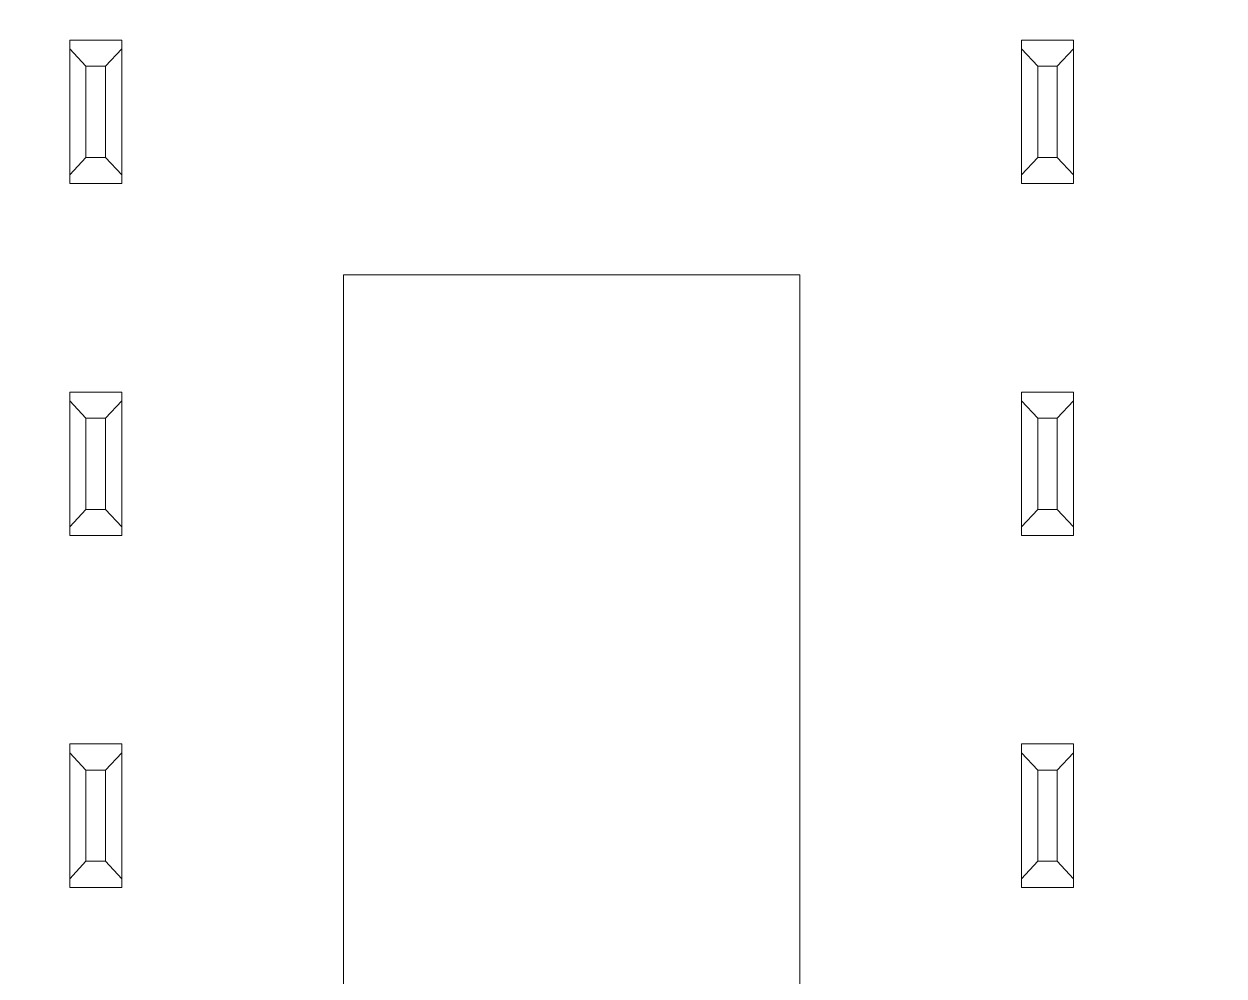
# Model space of a CAD drawing. Header units: millimetres. Extents: x 42151 to 59780, y 37376 to 44547.
# Drawn here: x 48178.83 to 48197.24, y 43287.69 to 43302.3 of the extents above; entities that cross this region are included whole.
import ezdxf

# ---------------------------------------------------------------- set-up
doc = ezdxf.new("R2010")
doc.units = ezdxf.units.MM
doc.set_wipeout_variables(frame=1)
doc.layers.add('000-PI-Oprema', color=30, linetype='Continuous', lineweight=5)
doc.layers.add('SI-ORMAR-Oprema', color=30, linetype='Continuous', lineweight=5)
doc.layers.add('004-PI-DIN Šina', color=3, linetype='Continuous')

# ---------------------------------------------------------------- blocks, each defined once
blk = doc.blocks.new('6ES7531-7KF00-0AB0')
at = {"layer": 'SI-ORMAR-Oprema', "linetype": 'Continuous'}
for p, q in [((-29.363, 48.929), (-29.363, 40.929)), ((-27.372, 48.929), (-29.363, 48.929)), ((-27.372, 48.929), (-27.372, 40.929)), ((-18.954, 46.433), (-27.372, 46.433)), ((-18.954, 40.929), (-29.363, 40.929)), ((-29.363, 40.929), (-29.363, 40.02)), ((-29.363, 40.02), (-29.363, 39.411)), ((-26.013, 40.02), (-29.363, 40.02)), ((-26.013, 40.02), (-26.013, 15.837)), ((-29.363, 38.929), (-29.363, 39.411)), ((-26.013, 39.411), (-29.363, 39.411)), ((-29.363, 38.929), (-29.363, 16.929)), ((-26.013, 38.929), (-29.363, 38.929)), ((-26.013, 38.929), (-29.363, 38.929))]:
    blk.add_line(p, q, dxfattribs=at)
blk.add_open_spline([(-18.954, 40.929), (-27.372, 40.929)], degree=1, dxfattribs=at)
blk.add_wipeout([(-17.038, 69.029), (17.762, 69.029), (17.762, -77.96), (-17.038, -77.971)]).dxf.layer = 'SI-ORMAR-Oprema'
for p, q in [((-7.338, 52.829), (-6.538, 52.829)), ((-7.338, 52.695), (-7.338, 52.829)), ((-7.088, 52.429), (-7.338, 52.695)), ((-7.338, 50.762), (-7.338, 52.695)), ((-6.538, 52.695), (-6.788, 52.429)), ((-6.538, 52.829), (-6.538, 52.695)), ((-6.538, 52.695), (-6.538, 50.762)), ((7.262, 52.829), (8.062, 52.829)), ((7.262, 52.695), (7.262, 52.829)), ((7.512, 52.429), (7.262, 52.695)), ((7.262, 50.762), (7.262, 52.695)), ((8.062, 52.695), (7.812, 52.429)), ((8.062, 52.829), (8.062, 52.695)), ((8.062, 52.695), (8.062, 50.762)), ((-6.788, 52.429), (-7.088, 52.429)), ((-7.088, 52.429), (-7.088, 51.029)), ((-6.788, 51.029), (-6.788, 52.429)), ((7.812, 52.429), (7.512, 52.429)), ((7.512, 52.429), (7.512, 51.029)), ((7.812, 51.029), (7.812, 52.429)), ((-7.338, 50.762), (-7.088, 51.029)), ((-7.088, 51.029), (-6.788, 51.029)), ((-6.788, 51.029), (-6.538, 50.762)), ((7.262, 50.762), (7.512, 51.029)), ((7.512, 51.029), (7.812, 51.029)), ((7.812, 51.029), (8.062, 50.762)), ((-7.338, 50.629), (-7.338, 50.762)), ((-6.538, 50.629), (-7.338, 50.629)), ((-6.538, 50.762), (-6.538, 50.629)), ((7.262, 50.629), (7.262, 50.762)), ((8.062, 50.629), (7.262, 50.629)), ((8.062, 50.762), (8.062, 50.629)), ((-3.138, 49.229), (3.862, 49.229)), ((-3.138, -51.671), (-3.138, 49.229)), ((3.862, 49.229), (3.862, -51.671)), ((-7.338, 47.429), (-6.538, 47.429)), ((-7.338, 47.295), (-7.338, 47.429)), ((-6.538, 47.429), (-6.538, 47.295)), ((7.262, 47.429), (8.062, 47.429)), ((7.262, 47.295), (7.262, 47.429)), ((8.062, 47.429), (8.062, 47.295)), ((-7.338, 45.362), (-7.338, 47.295)), ((-7.088, 47.029), (-7.338, 47.295)), ((-6.538, 47.295), (-6.788, 47.029)), ((-6.538, 47.295), (-6.538, 45.362)), ((7.512, 47.029), (7.262, 47.295)), ((7.262, 45.362), (7.262, 47.295)), ((8.062, 47.295), (7.812, 47.029)), ((8.062, 47.295), (8.062, 45.362)), ((-7.088, 47.029), (-7.088, 45.629)), ((-6.788, 47.029), (-7.088, 47.029)), ((-6.788, 45.629), (-6.788, 47.029)), ((7.812, 47.029), (7.512, 47.029)), ((7.512, 47.029), (7.512, 45.629)), ((7.812, 45.629), (7.812, 47.029)), ((-7.338, 45.362), (-7.088, 45.629)), ((-7.088, 45.629), (-6.788, 45.629)), ((-6.788, 45.629), (-6.538, 45.362)), ((7.262, 45.362), (7.512, 45.629)), ((7.512, 45.629), (7.812, 45.629)), ((7.812, 45.629), (8.062, 45.362)), ((-7.338, 45.229), (-7.338, 45.362)), ((-6.538, 45.362), (-6.538, 45.229)), ((7.262, 45.229), (7.262, 45.362)), ((8.062, 45.362), (8.062, 45.229)), ((-6.538, 45.229), (-7.338, 45.229)), ((8.062, 45.229), (7.262, 45.229)), ((-7.338, 42.029), (-6.538, 42.029)), ((-7.338, 41.895), (-7.338, 42.029)), ((-6.538, 42.029), (-6.538, 41.895)), ((7.262, 42.029), (8.062, 42.029)), ((7.262, 41.895), (7.262, 42.029)), ((8.062, 42.029), (8.062, 41.895)), ((-7.338, 39.962), (-7.338, 41.895)), ((-7.088, 41.629), (-7.338, 41.895)), ((-6.538, 41.895), (-6.788, 41.629)), ((-6.538, 41.895), (-6.538, 39.962)), ((7.512, 41.629), (7.262, 41.895)), ((7.262, 39.962), (7.262, 41.895)), ((8.062, 41.895), (7.812, 41.629)), ((8.062, 41.895), (8.062, 39.962)), ((-7.088, 41.629), (-7.088, 40.229)), ((-6.788, 41.629), (-7.088, 41.629)), ((-6.788, 40.229), (-6.788, 41.629)), ((7.812, 41.629), (7.512, 41.629)), ((7.512, 41.629), (7.512, 40.229)), ((7.812, 40.229), (7.812, 41.629)), ((-7.338, 39.962), (-7.088, 40.229)), ((-7.088, 40.229), (-6.788, 40.229)), ((-6.788, 40.229), (-6.538, 39.962)), ((7.262, 39.962), (7.512, 40.229)), ((7.512, 40.229), (7.812, 40.229)), ((7.812, 40.229), (8.062, 39.962)), ((-7.338, 39.829), (-7.338, 39.962)), ((-6.538, 39.962), (-6.538, 39.829)), ((7.262, 39.829), (7.262, 39.962)), ((8.062, 39.962), (8.062, 39.829)), ((-6.538, 39.829), (-7.338, 39.829)), ((8.062, 39.829), (7.262, 39.829))]:
    blk.add_line(p, q, dxfattribs=at)
blk = doc.blocks.new('*U117')
at = {"layer": '004-PI-DIN Šina'}
for p, q in [((297.61, 52.625), (-241.3, 52.625)), ((297.61, 46.968), (-241.3, 46.968)), ((297.61, 45.572), (-241.3, 45.572)), ((297.61, 45.259), (-241.3, 45.259)), ((-241.3, 45.238), (297.61, 45.238))]:
    blk.add_line(p, q, dxfattribs=at)

msp = doc.modelspace()

# ---------------------------------------------------------------- block references
at = {"layer": '000-PI-Oprema'}
msp.add_blockref('*U117', (48098.326, 43246.632), dxfattribs=at)

# ---------------------------------------------------------------- next in the draw order: block references
at = {"layer": '000-PI-Oprema', "ltscale": 0.25}
msp.add_blockref('6ES7531-7KF00-0AB0', (48221.665, 43249.218), dxfattribs=at)

# ---------------------------------------------------------------- next in the draw order: block references
msp.add_blockref('6ES7531-7KF00-0AB0', (48186.865, 43249.218), dxfattribs=at)

doc.saveas('drawing.dxf')
